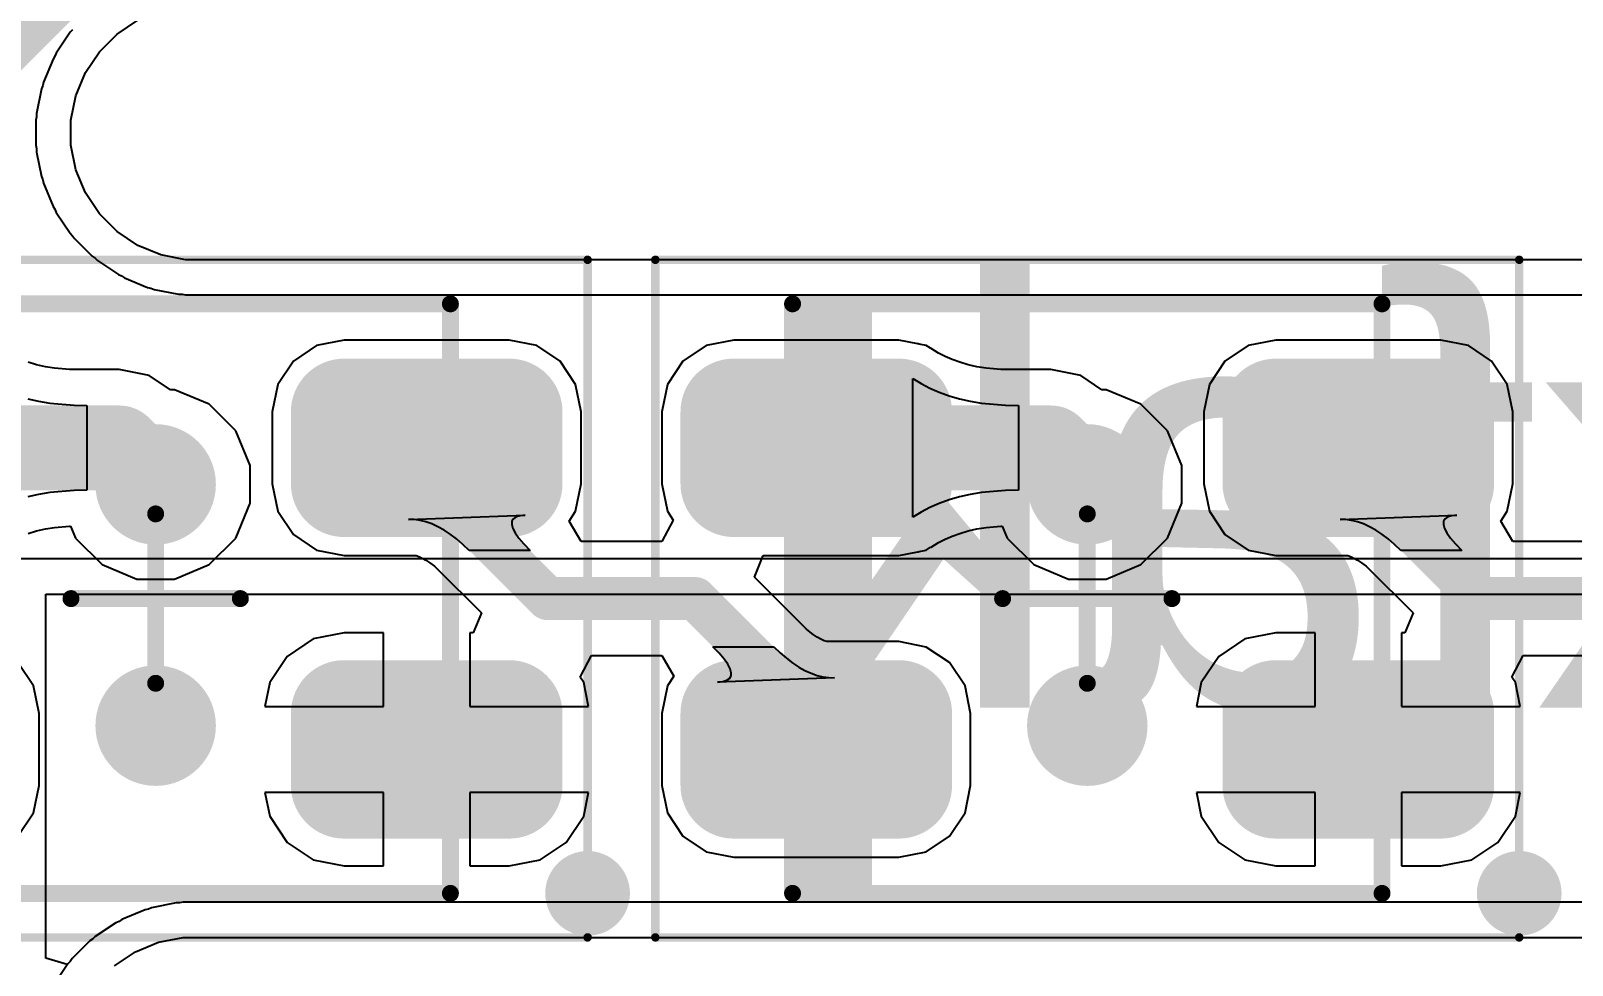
# Model space of a CAD drawing. Header units: millimetres. Extents: x 0 to 168, y 0 to 109.
# Drawn here: x 113.91 to 123.01, y 55.01 to 60.52 of the extents above; entities that cross this region are included whole.
import ezdxf

# ---------------------------------------------------------------- set-up
doc = ezdxf.new("R2010")
doc.units = ezdxf.units.MM
for name, color, linetype in [('BottomLayer', 5, 'Continuous'), ('BottomOverlay', 54, 'Continuous'), ('Mechanical13', 56, 'Continuous'), ('Mechanical15', 56, 'Continuous'), ('MultiLayer', 9, 'Continuous'), ('TopLayer', 1, 'Continuous'), ('TopOverlay', 2, 'Continuous'), ('TopPaste', 8, 'Continuous'), ('TopSolder', 216, 'Continuous'), ('ViaHoleLayer', 16, 'Continuous')]:
    doc.layers.add(name, color=color, linetype=linetype)
doc.styles.add('Comic Sans MS', font='comic.ttf', dxfattribs={"height": 0.2})

# ---------------------------------------------------------------- blocks, each defined once
blk = doc.blocks.new('WS2812B_M____137')
at = {"layer": 'Mechanical13'}
blk.add_hatch(color=56, dxfattribs=at).paths.add_polyline_path([(-1.74, -1.74), (-1.2719, -1.74), (-1.2719, 1.74), (-1.74, 1.74)])
at = {"layer": 'TopLayer'}
h = blk.add_hatch(color=1, dxfattribs=at)
edge = h.paths.add_edge_path()
edge.add_arc((-2.0875, 0.6776), 0.2125, 180, 270)
edge.add_line((-2.0875, 0.4651), (-1.1125, 0.4651))
edge.add_arc((-1.1125, 0.6776), 0.2125, 270, 360)
edge.add_line((-0.9, 0.6776), (-0.9, 1.1026))
edge.add_arc((-1.1125, 1.1026), 0.2125, 0, 90)
edge.add_line((-1.1125, 1.3151), (-2.0875, 1.3151))
edge.add_arc((-2.0875, 1.1026), 0.2125, 90, 180)
edge.add_line((-2.3, 1.1026), (-2.3, 0.6776))
h = blk.add_hatch(color=1, dxfattribs=at)
edge = h.paths.add_edge_path()
edge.add_arc((1.1125, 0.6775), 0.2125, 180, 270)
edge.add_line((1.1125, 0.465), (2.0875, 0.465))
edge.add_arc((2.0875, 0.6775), 0.2125, 270, 360)
edge.add_line((2.3, 0.6775), (2.3, 1.1025))
edge.add_arc((2.0875, 1.1025), 0.2125, 0, 90)
edge.add_line((2.0875, 1.315), (1.1125, 1.315))
edge.add_arc((1.1125, 1.1025), 0.2125, 90, 180)
edge.add_line((0.9, 1.1025), (0.9, 0.6775))
h = blk.add_hatch(color=1, dxfattribs=at)
edge = h.paths.add_edge_path()
edge.add_arc((-2.0875, -1.1025), 0.2125, 180, 270)
edge.add_line((-2.0875, -1.315), (-1.1125, -1.315))
edge.add_arc((-1.1125, -1.1025), 0.2125, 270, 360)
edge.add_line((-0.9, -1.1025), (-0.9, -0.6775))
edge.add_arc((-1.1125, -0.6775), 0.2125, 0, 90)
edge.add_line((-1.1125, -0.465), (-2.0875, -0.465))
edge.add_arc((-2.0875, -0.6775), 0.2125, 90, 180)
edge.add_line((-2.3, -0.6775), (-2.3, -1.1025))
h = blk.add_hatch(color=1, dxfattribs=at)
edge = h.paths.add_edge_path()
edge.add_arc((1.1125, -1.1025), 0.2125, 180, 270)
edge.add_line((1.1125, -1.315), (2.0875, -1.315))
edge.add_arc((2.0875, -1.1025), 0.2125, 270, 360)
edge.add_line((2.3, -1.1025), (2.3, -0.6775))
edge.add_arc((2.0875, -0.6775), 0.2125, 0, 90)
edge.add_line((2.0875, -0.465), (1.1125, -0.465))
edge.add_arc((1.1125, -0.6775), 0.2125, 90, 180)
edge.add_line((0.9, -0.6775), (0.9, -1.1025))
at = {"layer": 'TopPaste'}
h = blk.add_hatch(color=8, dxfattribs=at)
edge = h.paths.add_edge_path()
edge.add_arc((-2.0875, 0.6776), 0.2125, 180, 270)
edge.add_line((-2.0875, 0.4651), (-1.1125, 0.4651))
edge.add_arc((-1.1125, 0.6776), 0.2125, 270, 360)
edge.add_line((-0.9, 0.6776), (-0.9, 1.1026))
edge.add_arc((-1.1125, 1.1026), 0.2125, 0, 90)
edge.add_line((-1.1125, 1.3151), (-2.0875, 1.3151))
edge.add_arc((-2.0875, 1.1026), 0.2125, 90, 180)
edge.add_line((-2.3, 1.1026), (-2.3, 0.6776))
h = blk.add_hatch(color=8, dxfattribs=at)
edge = h.paths.add_edge_path()
edge.add_arc((1.1125, 0.6775), 0.2125, 180, 270)
edge.add_line((1.1125, 0.465), (2.0875, 0.465))
edge.add_arc((2.0875, 0.6775), 0.2125, 270, 360)
edge.add_line((2.3, 0.6775), (2.3, 1.1025))
edge.add_arc((2.0875, 1.1025), 0.2125, 0, 90)
edge.add_line((2.0875, 1.315), (1.1125, 1.315))
edge.add_arc((1.1125, 1.1025), 0.2125, 90, 180)
edge.add_line((0.9, 1.1025), (0.9, 0.6775))
h = blk.add_hatch(color=8, dxfattribs=at)
edge = h.paths.add_edge_path()
edge.add_arc((-2.0875, -1.1025), 0.2125, 180, 270)
edge.add_line((-2.0875, -1.315), (-1.1125, -1.315))
edge.add_arc((-1.1125, -1.1025), 0.2125, 270, 360)
edge.add_line((-0.9, -1.1025), (-0.9, -0.6775))
edge.add_arc((-1.1125, -0.6775), 0.2125, 0, 90)
edge.add_line((-1.1125, -0.465), (-2.0875, -0.465))
edge.add_arc((-2.0875, -0.6775), 0.2125, 90, 180)
edge.add_line((-2.3, -0.6775), (-2.3, -1.1025))
h = blk.add_hatch(color=8, dxfattribs=at)
edge = h.paths.add_edge_path()
edge.add_arc((1.1125, -1.1025), 0.2125, 180, 270)
edge.add_line((1.1125, -1.315), (2.0875, -1.315))
edge.add_arc((2.0875, -1.1025), 0.2125, 270, 360)
edge.add_line((2.3, -1.1025), (2.3, -0.6775))
edge.add_arc((2.0875, -0.6775), 0.2125, 0, 90)
edge.add_line((2.0875, -0.465), (1.1125, -0.465))
edge.add_arc((1.1125, -0.6775), 0.2125, 90, 180)
edge.add_line((0.9, -0.6775), (0.9, -1.1025))
at = {"layer": 'TopSolder'}
h = blk.add_hatch(color=216, dxfattribs=at)
edge = h.paths.add_edge_path()
edge.add_arc((-2.0875, 0.6776), 0.3141, 180, 270)
edge.add_line((-2.0875, 0.3635), (-1.1125, 0.3635))
edge.add_arc((-1.1125, 0.6776), 0.3141, 270, 360)
edge.add_line((-0.7984, 0.6776), (-0.7984, 1.1026))
edge.add_arc((-1.1125, 1.1026), 0.3141, 0, 90)
edge.add_line((-1.1125, 1.4167), (-2.0875, 1.4167))
edge.add_arc((-2.0875, 1.1026), 0.3141, 90, 180)
edge.add_line((-2.4016, 1.1026), (-2.4016, 0.6776))
h = blk.add_hatch(color=216, dxfattribs=at)
edge = h.paths.add_edge_path()
edge.add_arc((1.1125, 0.6775), 0.3141, 180, 270)
edge.add_line((1.1125, 0.3634), (2.0875, 0.3634))
edge.add_arc((2.0875, 0.6775), 0.3141, 270, 360)
edge.add_line((2.4016, 0.6775), (2.4016, 1.1025))
edge.add_arc((2.0875, 1.1025), 0.3141, 0, 90)
edge.add_line((2.0875, 1.4166), (1.1125, 1.4166))
edge.add_arc((1.1125, 1.1025), 0.3141, 90, 180)
edge.add_line((0.7984, 1.1025), (0.7984, 0.6775))
h = blk.add_hatch(color=216, dxfattribs=at)
edge = h.paths.add_edge_path()
edge.add_arc((-2.0875, -1.1025), 0.3141, 180, 270)
edge.add_line((-2.0875, -1.4166), (-1.1125, -1.4166))
edge.add_arc((-1.1125, -1.1025), 0.3141, 270, 360)
edge.add_line((-0.7984, -1.1025), (-0.7984, -0.6775))
edge.add_arc((-1.1125, -0.6775), 0.3141, 0, 90)
edge.add_line((-1.1125, -0.3634), (-2.0875, -0.3634))
edge.add_arc((-2.0875, -0.6775), 0.3141, 90, 180)
edge.add_line((-2.4016, -0.6775), (-2.4016, -1.1025))
h = blk.add_hatch(color=216, dxfattribs=at)
edge = h.paths.add_edge_path()
edge.add_arc((1.1125, -1.1025), 0.3141, 180, 270)
edge.add_line((1.1125, -1.4166), (2.0875, -1.4166))
edge.add_arc((2.0875, -1.1025), 0.3141, 270, 360)
edge.add_line((2.4016, -1.1025), (2.4016, -0.6775))
edge.add_arc((2.0875, -0.6775), 0.3141, 0, 90)
edge.add_line((2.0875, -0.3634), (1.1125, -0.3634))
edge.add_arc((1.1125, -0.6775), 0.3141, 90, 180)
edge.add_line((0.7984, -0.6775), (0.7984, -1.1025))
at = {"layer": 'Mechanical13', "const_width": 0.1}
for points in [[(-1.74, -1.74), (-1.74, 1.74)], [(-1.74, 1.74), (1.74, 1.74)], [(1.74, -1.74), (1.74, 1.74)], [(-1.74, -1.74), (1.74, -1.74)]]:
    blk.add_lwpolyline(points, dxfattribs=at)
at = {"layer": 'Mechanical13', "const_width": 0.05}
for points in [[(-1.765, 1.74, 1), (-1.715, 1.74, 1)], [(-1.765, 1.74, 1), (-1.715, 1.74, 1)], [(1.715, 1.74, 1), (1.765, 1.74, 1)], [(1.715, 1.74, 1), (1.765, 1.74, 1)], [(-1.765, -1.74, 1), (-1.715, -1.74, 1)], [(-1.765, -1.74, 1), (-1.715, -1.74, 1)], [(1.715, -1.74, 1), (1.765, -1.74, 1)], [(1.715, -1.74, 1), (1.765, -1.74, 1)]]:
    blk.add_lwpolyline(points, format="xyb", close=True, dxfattribs=at)
at = {"layer": 'Mechanical15'}
for points, const_width in [([(-2.55, -2), (-2.55, 2)], 0.05), ([(-2.55, 2), (2.55, 2)], 0.05), ([(2.55, -2), (2.55, 2)], 0.05), ([(0, -0.5), (0, 0.5)], 0.1), ([(-0.5, 0), (0.5, 0)], 0.1), ([(-2.55, -2), (2.55, -2)], 0.05)]:
    blk.add_lwpolyline(points, dxfattribs=dict(at, const_width=const_width))
for points, const_width in [([(-2.5625, 2, 1), (-2.5375, 2, 1)], 0.025), ([(-2.5625, 2, 1), (-2.5375, 2, 1)], 0.025), ([(2.5375, 2, 1), (2.5625, 2, 1)], 0.025), ([(2.5375, 2, 1), (2.5625, 2, 1)], 0.025), ([(-0.025, 0.5, 1), (0.025, 0.5, 1)], 0.05), ([(-0.525, 0, 1), (-0.475, 0, 1)], 0.05), ([(0.475, 0, 1), (0.525, 0, 1)], 0.05), ([(-0.025, -0.5, 1), (0.025, -0.5, 1)], 0.05), ([(-2.5625, -2, 1), (-2.5375, -2, 1)], 0.025), ([(-2.5625, -2, 1), (-2.5375, -2, 1)], 0.025), ([(2.5375, -2, 1), (2.5625, -2, 1)], 0.025), ([(2.5375, -2, 1), (2.5625, -2, 1)], 0.025)]:
    blk.add_lwpolyline(points, format="xyb", close=True, dxfattribs=dict(at, const_width=const_width))
at = {"layer": 'TopOverlay'}
for points, const_width in [([(2.675, -1.74, 1), (2.425, -1.74, 1)], 0.25), ([(2.3625, -1.74, 1), (2.4875, -1.74, 1)], 0.125), ([(2.6125, -1.74, 1), (2.7375, -1.74, 1)], 0.125)]:
    blk.add_lwpolyline(points, format="xyb", close=True, dxfattribs=dict(at, const_width=const_width))
blk = doc.blocks.new('WS2812B_M____138')
at = {"layer": 'Mechanical13'}
blk.add_hatch(color=56, dxfattribs=at).paths.add_polyline_path([(-1.74, -1.74), (-1.2719, -1.74), (-1.2719, 1.74), (-1.74, 1.74)])
at = {"layer": 'TopLayer'}
h = blk.add_hatch(color=1, dxfattribs=at)
edge = h.paths.add_edge_path()
edge.add_arc((-2.0875, 0.6776), 0.2125, 180, 270)
edge.add_line((-2.0875, 0.4651), (-1.1125, 0.4651))
edge.add_arc((-1.1125, 0.6776), 0.2125, 270, 360)
edge.add_line((-0.9, 0.6776), (-0.9, 1.1026))
edge.add_arc((-1.1125, 1.1026), 0.2125, 0, 90)
edge.add_line((-1.1125, 1.3151), (-2.0875, 1.3151))
edge.add_arc((-2.0875, 1.1026), 0.2125, 90, 180)
edge.add_line((-2.3, 1.1026), (-2.3, 0.6776))
h = blk.add_hatch(color=1, dxfattribs=at)
edge = h.paths.add_edge_path()
edge.add_arc((1.1125, 0.6775), 0.2125, 180, 270)
edge.add_line((1.1125, 0.465), (2.0875, 0.465))
edge.add_arc((2.0875, 0.6775), 0.2125, 270, 360)
edge.add_line((2.3, 0.6775), (2.3, 1.1025))
edge.add_arc((2.0875, 1.1025), 0.2125, 0, 90)
edge.add_line((2.0875, 1.315), (1.1125, 1.315))
edge.add_arc((1.1125, 1.1025), 0.2125, 90, 180)
edge.add_line((0.9, 1.1025), (0.9, 0.6775))
h = blk.add_hatch(color=1, dxfattribs=at)
edge = h.paths.add_edge_path()
edge.add_arc((-2.0875, -1.1025), 0.2125, 180, 270)
edge.add_line((-2.0875, -1.315), (-1.1125, -1.315))
edge.add_arc((-1.1125, -1.1025), 0.2125, 270, 360)
edge.add_line((-0.9, -1.1025), (-0.9, -0.6775))
edge.add_arc((-1.1125, -0.6775), 0.2125, 0, 90)
edge.add_line((-1.1125, -0.465), (-2.0875, -0.465))
edge.add_arc((-2.0875, -0.6775), 0.2125, 90, 180)
edge.add_line((-2.3, -0.6775), (-2.3, -1.1025))
h = blk.add_hatch(color=1, dxfattribs=at)
edge = h.paths.add_edge_path()
edge.add_arc((1.1125, -1.1025), 0.2125, 180, 270)
edge.add_line((1.1125, -1.315), (2.0875, -1.315))
edge.add_arc((2.0875, -1.1025), 0.2125, 270, 360)
edge.add_line((2.3, -1.1025), (2.3, -0.6775))
edge.add_arc((2.0875, -0.6775), 0.2125, 0, 90)
edge.add_line((2.0875, -0.465), (1.1125, -0.465))
edge.add_arc((1.1125, -0.6775), 0.2125, 90, 180)
edge.add_line((0.9, -0.6775), (0.9, -1.1025))
at = {"layer": 'TopPaste'}
h = blk.add_hatch(color=8, dxfattribs=at)
edge = h.paths.add_edge_path()
edge.add_arc((-2.0875, 0.6776), 0.2125, 180, 270)
edge.add_line((-2.0875, 0.4651), (-1.1125, 0.4651))
edge.add_arc((-1.1125, 0.6776), 0.2125, 270, 360)
edge.add_line((-0.9, 0.6776), (-0.9, 1.1026))
edge.add_arc((-1.1125, 1.1026), 0.2125, 0, 90)
edge.add_line((-1.1125, 1.3151), (-2.0875, 1.3151))
edge.add_arc((-2.0875, 1.1026), 0.2125, 90, 180)
edge.add_line((-2.3, 1.1026), (-2.3, 0.6776))
h = blk.add_hatch(color=8, dxfattribs=at)
edge = h.paths.add_edge_path()
edge.add_arc((1.1125, 0.6775), 0.2125, 180, 270)
edge.add_line((1.1125, 0.465), (2.0875, 0.465))
edge.add_arc((2.0875, 0.6775), 0.2125, 270, 360)
edge.add_line((2.3, 0.6775), (2.3, 1.1025))
edge.add_arc((2.0875, 1.1025), 0.2125, 0, 90)
edge.add_line((2.0875, 1.315), (1.1125, 1.315))
edge.add_arc((1.1125, 1.1025), 0.2125, 90, 180)
edge.add_line((0.9, 1.1025), (0.9, 0.6775))
h = blk.add_hatch(color=8, dxfattribs=at)
edge = h.paths.add_edge_path()
edge.add_arc((-2.0875, -1.1025), 0.2125, 180, 270)
edge.add_line((-2.0875, -1.315), (-1.1125, -1.315))
edge.add_arc((-1.1125, -1.1025), 0.2125, 270, 360)
edge.add_line((-0.9, -1.1025), (-0.9, -0.6775))
edge.add_arc((-1.1125, -0.6775), 0.2125, 0, 90)
edge.add_line((-1.1125, -0.465), (-2.0875, -0.465))
edge.add_arc((-2.0875, -0.6775), 0.2125, 90, 180)
edge.add_line((-2.3, -0.6775), (-2.3, -1.1025))
h = blk.add_hatch(color=8, dxfattribs=at)
edge = h.paths.add_edge_path()
edge.add_arc((1.1125, -1.1025), 0.2125, 180, 270)
edge.add_line((1.1125, -1.315), (2.0875, -1.315))
edge.add_arc((2.0875, -1.1025), 0.2125, 270, 360)
edge.add_line((2.3, -1.1025), (2.3, -0.6775))
edge.add_arc((2.0875, -0.6775), 0.2125, 0, 90)
edge.add_line((2.0875, -0.465), (1.1125, -0.465))
edge.add_arc((1.1125, -0.6775), 0.2125, 90, 180)
edge.add_line((0.9, -0.6775), (0.9, -1.1025))
at = {"layer": 'TopSolder'}
h = blk.add_hatch(color=216, dxfattribs=at)
edge = h.paths.add_edge_path()
edge.add_arc((-2.0875, 0.6776), 0.3141, 180, 270)
edge.add_line((-2.0875, 0.3635), (-1.1125, 0.3635))
edge.add_arc((-1.1125, 0.6776), 0.3141, 270, 360)
edge.add_line((-0.7984, 0.6776), (-0.7984, 1.1026))
edge.add_arc((-1.1125, 1.1026), 0.3141, 0, 90)
edge.add_line((-1.1125, 1.4167), (-2.0875, 1.4167))
edge.add_arc((-2.0875, 1.1026), 0.3141, 90, 180)
edge.add_line((-2.4016, 1.1026), (-2.4016, 0.6776))
h = blk.add_hatch(color=216, dxfattribs=at)
edge = h.paths.add_edge_path()
edge.add_arc((1.1125, 0.6775), 0.3141, 180, 270)
edge.add_line((1.1125, 0.3634), (2.0875, 0.3634))
edge.add_arc((2.0875, 0.6775), 0.3141, 270, 360)
edge.add_line((2.4016, 0.6775), (2.4016, 1.1025))
edge.add_arc((2.0875, 1.1025), 0.3141, 0, 90)
edge.add_line((2.0875, 1.4166), (1.1125, 1.4166))
edge.add_arc((1.1125, 1.1025), 0.3141, 90, 180)
edge.add_line((0.7984, 1.1025), (0.7984, 0.6775))
h = blk.add_hatch(color=216, dxfattribs=at)
edge = h.paths.add_edge_path()
edge.add_arc((-2.0875, -1.1025), 0.3141, 180, 270)
edge.add_line((-2.0875, -1.4166), (-1.1125, -1.4166))
edge.add_arc((-1.1125, -1.1025), 0.3141, 270, 360)
edge.add_line((-0.7984, -1.1025), (-0.7984, -0.6775))
edge.add_arc((-1.1125, -0.6775), 0.3141, 0, 90)
edge.add_line((-1.1125, -0.3634), (-2.0875, -0.3634))
edge.add_arc((-2.0875, -0.6775), 0.3141, 90, 180)
edge.add_line((-2.4016, -0.6775), (-2.4016, -1.1025))
h = blk.add_hatch(color=216, dxfattribs=at)
edge = h.paths.add_edge_path()
edge.add_arc((1.1125, -1.1025), 0.3141, 180, 270)
edge.add_line((1.1125, -1.4166), (2.0875, -1.4166))
edge.add_arc((2.0875, -1.1025), 0.3141, 270, 360)
edge.add_line((2.4016, -1.1025), (2.4016, -0.6775))
edge.add_arc((2.0875, -0.6775), 0.3141, 0, 90)
edge.add_line((2.0875, -0.3634), (1.1125, -0.3634))
edge.add_arc((1.1125, -0.6775), 0.3141, 90, 180)
edge.add_line((0.7984, -0.6775), (0.7984, -1.1025))
at = {"layer": 'Mechanical13', "const_width": 0.1}
for points in [[(-1.74, -1.74), (-1.74, 1.74)], [(-1.74, 1.74), (1.74, 1.74)], [(1.74, -1.74), (1.74, 1.74)], [(-1.74, -1.74), (1.74, -1.74)]]:
    blk.add_lwpolyline(points, dxfattribs=at)
at = {"layer": 'Mechanical13', "const_width": 0.05}
for points in [[(-1.765, 1.74, 1), (-1.715, 1.74, 1)], [(-1.765, 1.74, 1), (-1.715, 1.74, 1)], [(1.715, 1.74, 1), (1.765, 1.74, 1)], [(1.715, 1.74, 1), (1.765, 1.74, 1)], [(-1.765, -1.74, 1), (-1.715, -1.74, 1)], [(-1.765, -1.74, 1), (-1.715, -1.74, 1)], [(1.715, -1.74, 1), (1.765, -1.74, 1)], [(1.715, -1.74, 1), (1.765, -1.74, 1)]]:
    blk.add_lwpolyline(points, format="xyb", close=True, dxfattribs=at)
at = {"layer": 'Mechanical15'}
for points, const_width in [([(-2.55, -2), (-2.55, 2)], 0.05), ([(-2.55, 2), (2.55, 2)], 0.05), ([(2.55, -2), (2.55, 2)], 0.05), ([(0, -0.5), (0, 0.5)], 0.1), ([(-0.5, 0), (0.5, 0)], 0.1), ([(-2.55, -2), (2.55, -2)], 0.05)]:
    blk.add_lwpolyline(points, dxfattribs=dict(at, const_width=const_width))
for points, const_width in [([(-2.5625, 2, 1), (-2.5375, 2, 1)], 0.025), ([(-2.5625, 2, 1), (-2.5375, 2, 1)], 0.025), ([(2.5375, 2, 1), (2.5625, 2, 1)], 0.025), ([(2.5375, 2, 1), (2.5625, 2, 1)], 0.025), ([(-0.025, 0.5, 1), (0.025, 0.5, 1)], 0.05), ([(-0.525, 0, 1), (-0.475, 0, 1)], 0.05), ([(0.475, 0, 1), (0.525, 0, 1)], 0.05), ([(-0.025, -0.5, 1), (0.025, -0.5, 1)], 0.05), ([(-2.5625, -2, 1), (-2.5375, -2, 1)], 0.025), ([(-2.5625, -2, 1), (-2.5375, -2, 1)], 0.025), ([(2.5375, -2, 1), (2.5625, -2, 1)], 0.025), ([(2.5375, -2, 1), (2.5625, -2, 1)], 0.025)]:
    blk.add_lwpolyline(points, format="xyb", close=True, dxfattribs=dict(at, const_width=const_width))
at = {"layer": 'TopOverlay'}
for points, const_width in [([(2.675, -1.74, 1), (2.425, -1.74, 1)], 0.25), ([(2.3625, -1.74, 1), (2.4875, -1.74, 1)], 0.125), ([(2.6125, -1.74, 1), (2.7375, -1.74, 1)], 0.125)]:
    blk.add_lwpolyline(points, format="xyb", close=True, dxfattribs=dict(at, const_width=const_width))

msp = doc.modelspace()

# ---------------------------------------------------------------- hatches: boundary and pattern name
at = {"layer": 'BottomLayer'}
h = msp.add_hatch(color=5, dxfattribs=at)
edge = h.paths.add_edge_path()
edge.add_arc((114.649, 57.8442), 0.3556, 0, 360)
h = msp.add_hatch(color=5, dxfattribs=at)
edge = h.paths.add_edge_path()
edge.add_arc((120.149, 57.8442), 0.3556, 0, 360)
h = msp.add_hatch(color=5, dxfattribs=at)
edge = h.paths.add_edge_path()
edge.add_arc((114.649, 56.42), 0.3556, 0, 360)
h = msp.add_hatch(color=5, dxfattribs=at)
edge = h.paths.add_edge_path()
edge.add_arc((120.149, 56.42), 0.3556, 0, 360)
at = {"layer": 'TopLayer'}
h = msp.add_hatch(color=1, dxfattribs=at)
edge = h.paths.add_edge_path()
edge.add_arc((114.649, 57.8442), 0.3556, 0, 360)
h = msp.add_hatch(color=1, dxfattribs=at)
edge = h.paths.add_edge_path()
edge.add_arc((120.149, 57.8442), 0.3556, 0, 360)
h = msp.add_hatch(color=1, dxfattribs=at)
edge = h.paths.add_edge_path()
edge.add_arc((114.649, 56.42), 0.3556, 0, 360)
h = msp.add_hatch(color=1, dxfattribs=at)
edge = h.paths.add_edge_path()
edge.add_arc((120.149, 56.42), 0.3556, 0, 360)
at = {"layer": 'ViaHoleLayer'}
h = msp.add_hatch(color=16, dxfattribs=at)
edge = h.paths.add_edge_path()
edge.add_arc((114.649, 57.8442), 0.2, 0, 360)
h = msp.add_hatch(color=16, dxfattribs=at)
edge = h.paths.add_edge_path()
edge.add_arc((120.149, 57.8442), 0.2, 0, 360)
h = msp.add_hatch(color=16, dxfattribs=at)
edge = h.paths.add_edge_path()
edge.add_arc((114.649, 56.42), 0.2, 0, 360)
h = msp.add_hatch(color=16, dxfattribs=at)
edge = h.paths.add_edge_path()
edge.add_arc((120.149, 56.42), 0.2, 0, 360)

# ---------------------------------------------------------------- linework, layer by layer
at = {"layer": 'BottomLayer'}
for p, q in [((114.1442, 60.5132), (114.0621, 60.3903)), ((114.1586, 60.5276), (114.1442, 60.5132)), ((114.043, 60.3545), (113.9865, 60.218)), ((114.0543, 60.3715), (114.043, 60.3545)), ((114.0621, 60.3903), (114.0543, 60.3715)), ((113.9747, 60.1792), (113.9458, 60.0343)), ((113.9825, 60.198), (113.9747, 60.1792)), ((113.9865, 60.218), (113.9825, 60.198)), ((113.9458, 60.0139), (113.9419, 59.9939)), ((113.9419, 59.9939), (113.9419, 59.92)), ((113.9458, 60.0343), (113.9458, 60.0139)), ((113.9419, 59.92), (113.9419, 59.8461)), ((113.9419, 59.8461), (113.9458, 59.8261)), ((113.9458, 59.8261), (113.9458, 59.8057)), ((113.9458, 59.8057), (113.9747, 59.6608)), ((113.9747, 59.6608), (113.9825, 59.6419)), ((113.9825, 59.6419), (113.9865, 59.6219)), ((113.9865, 59.6219), (114.043, 59.4854)), ((114.043, 59.4854), (114.0543, 59.4685)), ((114.0543, 59.4685), (114.0621, 59.4496)), ((114.0621, 59.4496), (114.1442, 59.3268)), ((114.1442, 59.3268), (114.1586, 59.3124)), ((114.1586, 59.3124), (114.17, 59.2954)), ((114.17, 59.2954), (114.2744, 59.1909)), ((114.2744, 59.1909), (114.2914, 59.1796)), ((114.2914, 59.1796), (114.3058, 59.1652)), ((114.3058, 59.1652), (114.4287, 59.0831)), ((114.4287, 59.0831), (114.4475, 59.0753)), ((114.4475, 59.0753), (114.4645, 59.0639)), ((114.4645, 59.0639), (114.601, 59.0074)), ((114.601, 59.0074), (114.621, 59.0034)), ((114.621, 59.0034), (114.6399, 58.9956)), ((114.6399, 58.9956), (114.7847, 58.9668)), ((114.7847, 58.9668), (114.8052, 58.9668)), ((114.8052, 58.9668), (114.8252, 58.9628)), ((114.8252, 58.9628), (146.4729, 58.9628)), ((148.971, 57.404), (112.268, 57.404)), ((114.0005, 55.0483), (114.0005, 57.1968)), ((114.0005, 57.1968), (148.2549, 57.1968)), ((114.5866, 55.3326), (114.4501, 55.276)), ((114.6066, 55.3365), (114.5866, 55.3326)), ((114.6254, 55.3444), (114.6066, 55.3365)), ((114.7703, 55.3732), (114.6254, 55.3444)), ((114.7907, 55.3732), (114.7703, 55.3732)), ((114.8108, 55.3772), (114.7907, 55.3732)), ((146.4585, 55.3772), (114.8108, 55.3772)), ((114.4143, 55.2569), (114.2914, 55.1748)), ((114.4331, 55.2647), (114.4143, 55.2569)), ((114.4501, 55.276), (114.4331, 55.2647)), ((114.26, 55.149), (114.1556, 55.0446)), ((114.277, 55.1604), (114.26, 55.149)), ((114.2914, 55.1748), (114.277, 55.1604)), ((114.1275, 55.0098), (114.0005, 55.0483)), ((114.1298, 55.0132), (114.1275, 55.0098)), ((114.1442, 55.0276), (114.1298, 55.0132)), ((114.1556, 55.0446), (114.1442, 55.0276))]:
    msp.add_line(p, q, dxfattribs=at)
at = {"layer": 'BottomLayer', "const_width": 0.5}
msp.add_lwpolyline([(113.1699, 59.9569), (114.3, 61.087)], dxfattribs=at)
at = {"layer": 'MultiLayer'}
for p, q in [((114.4209, 60.5025), (114.5438, 60.5846)), ((114.3165, 60.3981), (114.4209, 60.5025)), ((114.2344, 60.2752), (114.3165, 60.3981)), ((114.1779, 60.1387), (114.2344, 60.2752)), ((114.149, 59.9939), (114.1779, 60.1387)), ((114.149, 59.92), (114.149, 59.9939)), ((114.149, 59.92), (114.149, 59.92)), ((114.149, 59.8461), (114.149, 59.92)), ((114.1779, 59.7012), (114.149, 59.8461)), ((114.2344, 59.5647), (114.1779, 59.7012)), ((114.3165, 59.4419), (114.2344, 59.5647)), ((114.4209, 59.3374), (114.3165, 59.4419)), ((114.5438, 59.2553), (114.4209, 59.3374)), ((114.6803, 59.1988), (114.5438, 59.2553)), ((114.8252, 59.17), (114.6803, 59.1988)), ((114.899, 59.17), (114.8252, 59.17)), ((146.399, 59.17), (114.899, 59.17)), ((114.6659, 55.1412), (114.8108, 55.17)), ((114.8108, 55.17), (114.8846, 55.17)), ((114.8846, 55.17), (114.8846, 55.17)), ((114.8846, 55.17), (146.3846, 55.17)), ((114.4065, 55.0025), (114.5294, 55.0846)), ((114.5294, 55.0846), (114.6659, 55.1412))]:
    msp.add_line(p, q, dxfattribs=at)
at = {"layer": 'TopLayer'}
for p, q in [((114.1442, 60.5132), (114.0621, 60.3903)), ((114.1586, 60.5276), (114.1442, 60.5132)), ((114.043, 60.3545), (113.9865, 60.218)), ((114.0543, 60.3715), (114.043, 60.3545)), ((114.0621, 60.3903), (114.0543, 60.3715)), ((113.9747, 60.1792), (113.9458, 60.0343)), ((113.9825, 60.198), (113.9747, 60.1792)), ((113.9865, 60.218), (113.9825, 60.198)), ((113.9458, 60.0139), (113.9419, 59.9939)), ((113.9419, 59.9939), (113.9419, 59.8461)), ((113.9458, 60.0343), (113.9458, 60.0139)), ((113.9419, 59.8461), (113.9458, 59.8261)), ((113.9458, 59.8261), (113.9458, 59.8057)), ((113.9458, 59.8057), (113.9747, 59.6608)), ((113.9747, 59.6608), (113.9825, 59.6419)), ((113.9825, 59.6419), (113.9865, 59.6219)), ((113.9865, 59.6219), (114.043, 59.4854)), ((114.043, 59.4854), (114.0543, 59.4685)), ((114.0543, 59.4685), (114.0621, 59.4496)), ((114.0621, 59.4496), (114.1442, 59.3268)), ((114.1442, 59.3268), (114.1586, 59.3124)), ((114.1586, 59.3124), (114.17, 59.2954)), ((114.17, 59.2954), (114.2744, 59.1909)), ((114.2744, 59.1909), (114.2914, 59.1796)), ((114.2914, 59.1796), (114.3058, 59.1652)), ((114.3058, 59.1652), (114.4287, 59.0831)), ((114.4287, 59.0831), (114.4475, 59.0753)), ((114.4475, 59.0753), (114.4645, 59.0639)), ((114.4645, 59.0639), (114.601, 59.0074)), ((114.601, 59.0074), (114.621, 59.0034)), ((114.621, 59.0034), (114.6399, 58.9956)), ((114.6399, 58.9956), (114.7847, 58.9668)), ((114.7847, 58.9668), (114.8052, 58.9668)), ((114.8052, 58.9668), (114.8252, 58.9628)), ((114.8252, 58.9628), (146.4729, 58.9628)), ((115.7615, 58.6963), (115.5993, 58.6641)), ((116.7365, 58.6963), (115.7615, 58.6963)), ((116.8987, 58.6641), (116.7365, 58.6963)), ((118.0615, 58.6964), (117.8993, 58.6641)), ((119.0365, 58.6964), (118.0615, 58.6964)), ((119.1477, 58.6743), (119.0365, 58.6964)), ((121.2615, 58.6963), (121.0993, 58.6641)), ((122.2365, 58.6963), (121.2615, 58.6963)), ((122.3987, 58.6641), (122.2365, 58.6963)), ((115.5993, 58.6641), (115.4618, 58.5722)), ((117.0362, 58.5722), (116.8987, 58.6641)), ((117.8993, 58.6641), (117.7618, 58.5723)), ((119.1511, 58.6744), (119.1477, 58.6743)), ((119.1558, 58.6727), (119.1511, 58.6744)), ((119.1987, 58.6641), (119.1558, 58.6727)), ((119.2237, 58.6475), (119.1987, 58.6641)), ((119.2269, 58.6463), (119.2237, 58.6475)), ((119.2698, 58.6198), (119.2269, 58.6463)), ((119.309, 58.5994), (119.2698, 58.6198)), ((121.0993, 58.6641), (120.9618, 58.5722)), ((122.5362, 58.5722), (122.3987, 58.6641)), ((113.9454, 58.5508), (113.8966, 58.5649)), ((113.9977, 58.539), (113.9454, 58.5508)), ((114.0511, 58.5301), (113.9977, 58.539)), ((114.1395, 58.5221), (114.0511, 58.5301)), ((114.4332, 58.5221), (114.1395, 58.5221)), ((114.61, 58.487), (114.4332, 58.5221)), ((114.4332, 58.5221), (114.4332, 58.5221)), ((115.4618, 58.5722), (115.37, 58.4347)), ((117.1281, 58.4347), (117.0362, 58.5722)), ((117.7618, 58.5723), (117.67, 58.4348)), ((119.3512, 58.5811), (119.309, 58.5994)), ((119.3966, 58.5649), (119.3512, 58.5811)), ((119.4454, 58.5508), (119.3966, 58.5649)), ((119.4977, 58.539), (119.4454, 58.5508)), ((119.5511, 58.5301), (119.4977, 58.539)), ((119.6395, 58.5221), (119.5511, 58.5301)), ((119.9332, 58.5221), (119.6395, 58.5221)), ((120.11, 58.487), (119.9332, 58.5221)), ((119.9332, 58.5221), (119.9332, 58.5221)), ((120.9618, 58.5722), (120.87, 58.4347)), ((122.6281, 58.4347), (122.5362, 58.5722)), ((114.7357, 58.403), (114.61, 58.487)), ((115.37, 58.4347), (115.3377, 58.2725)), ((117.1604, 58.2725), (117.1281, 58.4347)), ((117.67, 58.4348), (117.6377, 58.2726)), ((119.1183, 57.6503), (119.1183, 58.4699)), ((119.1183, 58.4699), (119.1676, 58.4395)), ((119.1676, 58.4395), (119.2198, 58.4123)), ((120.2357, 58.403), (120.11, 58.487)), ((120.87, 58.4347), (120.8377, 58.2725)), ((122.6604, 58.2725), (122.6281, 58.4347)), ((113.8939, 58.35), (113.9578, 58.3356)), ((113.9578, 58.3356), (114.0246, 58.3244)), ((114.7602, 58.403), (114.7357, 58.403)), ((114.9656, 58.3179), (114.7602, 58.403)), ((119.2198, 58.4123), (119.2749, 58.3884)), ((119.2749, 58.3884), (119.333, 58.3676)), ((119.333, 58.3676), (119.3939, 58.35)), ((119.3939, 58.35), (119.4578, 58.3356)), ((119.4578, 58.3356), (119.5247, 58.3244)), ((120.2602, 58.403), (120.2357, 58.403)), ((120.4656, 58.3179), (120.2602, 58.403)), ((114.0246, 58.3244), (114.167, 58.3117)), ((114.167, 58.3117), (114.2426, 58.3101)), ((114.2426, 58.3101), (114.2426, 57.8101)), ((115.1228, 58.1607), (114.9656, 58.3179)), ((115.3377, 58.2725), (115.3377, 57.8475)), ((117.1604, 57.8475), (117.1604, 58.2725)), ((117.6377, 58.2726), (117.6377, 57.8476)), ((119.5247, 58.3244), (119.6671, 58.3117)), ((119.6671, 58.3117), (119.7426, 58.3101)), ((119.7426, 58.3101), (119.7426, 57.8101)), ((120.6228, 58.1607), (120.4656, 58.3179)), ((120.8377, 58.2725), (120.8377, 57.8475)), ((122.6604, 57.8475), (122.6604, 58.2725)), ((115.2078, 57.9554), (115.1228, 58.1607)), ((120.7078, 57.9554), (120.6228, 58.1607)), ((115.2078, 57.7331), (115.2078, 57.9554)), ((120.7078, 57.7331), (120.7078, 57.9554)), ((113.9578, 57.7845), (113.8939, 57.7701)), ((114.0247, 57.7957), (113.9578, 57.7845)), ((114.1671, 57.8085), (114.0247, 57.7957)), ((114.2426, 57.8101), (114.1671, 57.8085)), ((115.3377, 57.8475), (115.37, 57.6853)), ((117.1281, 57.6853), (117.1604, 57.8475)), ((117.6377, 57.8476), (117.67, 57.6854)), ((119.4578, 57.7845), (119.3939, 57.7701)), ((119.5246, 57.7957), (119.4578, 57.7845)), ((119.667, 57.8085), (119.5246, 57.7957)), ((119.7426, 57.8101), (119.667, 57.8085)), ((120.8377, 57.8475), (120.87, 57.6853)), ((122.6281, 57.6853), (122.6604, 57.8475)), ((115.1228, 57.5277), (115.2078, 57.7331)), ((119.2198, 57.7078), (119.1675, 57.6806)), ((119.2749, 57.7318), (119.2198, 57.7078)), ((119.333, 57.7525), (119.2749, 57.7318)), ((119.3939, 57.7701), (119.333, 57.7525)), ((120.6228, 57.5277), (120.7078, 57.7331)), ((115.37, 57.6853), (115.4618, 57.5478)), ((116.1409, 57.637), (116.8314, 57.6626)), ((116.1751, 57.6363), (116.1409, 57.637)), ((116.2097, 57.6317), (116.1751, 57.6363)), ((116.2447, 57.6232), (116.2097, 57.6317)), ((116.2801, 57.6108), (116.2447, 57.6232)), ((116.3158, 57.5945), (116.2801, 57.6108)), ((116.7524, 57.6262), (116.7514, 57.6073)), ((116.7514, 57.6073), (116.758, 57.5845)), ((116.7609, 57.6412), (116.7524, 57.6262)), ((116.7769, 57.6522), (116.7609, 57.6412)), ((116.8004, 57.6594), (116.7769, 57.6522)), ((116.8314, 57.6626), (116.8004, 57.6594)), ((117.0898, 57.628), (117.1281, 57.6853)), ((117.1615, 57.5067), (117.0898, 57.628)), ((117.7045, 57.6337), (117.6366, 57.5067)), ((117.67, 57.6854), (117.7045, 57.6337)), ((119.1675, 57.6806), (119.1183, 57.6503)), ((120.87, 57.6853), (120.9618, 57.5478)), ((121.6409, 57.637), (122.3314, 57.6626)), ((121.6751, 57.6363), (121.6409, 57.637)), ((121.7097, 57.6317), (121.6751, 57.6363)), ((121.7447, 57.6232), (121.7097, 57.6317)), ((121.7801, 57.6108), (121.7447, 57.6232)), ((121.8158, 57.5945), (121.7801, 57.6108)), ((122.2524, 57.6262), (122.2514, 57.6073)), ((122.2514, 57.6073), (122.258, 57.5845)), ((122.2609, 57.6412), (122.2524, 57.6262)), ((122.2769, 57.6522), (122.2609, 57.6412)), ((122.3004, 57.6594), (122.2769, 57.6522)), ((122.3314, 57.6626), (122.3004, 57.6594)), ((122.5898, 57.628), (122.6281, 57.6853)), ((122.6615, 57.5067), (122.5898, 57.628)), ((113.8966, 57.5553), (113.9454, 57.5693)), ((113.9454, 57.5693), (113.9977, 57.5811)), ((113.9977, 57.5811), (114.0511, 57.59)), ((114.0511, 57.59), (114.1395, 57.598)), ((114.1395, 57.598), (114.1462, 57.598)), ((114.1462, 57.598), (114.1753, 57.5277)), ((114.1753, 57.5277), (114.3325, 57.3705)), ((114.9656, 57.3705), (115.1228, 57.5277)), ((115.4618, 57.5478), (115.5993, 57.4559)), ((116.3519, 57.5743), (116.3158, 57.5945)), ((116.3884, 57.5501), (116.3519, 57.5743)), ((116.4253, 57.5221), (116.3884, 57.5501)), ((116.4625, 57.4902), (116.4253, 57.5221)), ((116.758, 57.5845), (116.772, 57.5579)), ((116.772, 57.5579), (116.7936, 57.5272)), ((116.7936, 57.5272), (116.8227, 57.4927)), ((119.2698, 57.5003), (119.309, 57.5207)), ((119.309, 57.5207), (119.3512, 57.539)), ((119.3512, 57.539), (119.3966, 57.5553)), ((119.3966, 57.5553), (119.4454, 57.5693)), ((119.4454, 57.5693), (119.4977, 57.5811)), ((119.4977, 57.5811), (119.5511, 57.59)), ((119.5511, 57.59), (119.6395, 57.598)), ((119.6395, 57.598), (119.6462, 57.598)), ((119.6462, 57.598), (119.6753, 57.5277)), ((119.6753, 57.5277), (119.8325, 57.3705)), ((120.4656, 57.3705), (120.6228, 57.5277)), ((120.9618, 57.5478), (121.0993, 57.4559)), ((121.8519, 57.5743), (121.8158, 57.5945)), ((121.8884, 57.5501), (121.8519, 57.5743)), ((121.9253, 57.5221), (121.8884, 57.5501)), ((121.9625, 57.4902), (121.9253, 57.5221)), ((122.258, 57.5845), (122.272, 57.5579)), ((122.272, 57.5579), (122.2936, 57.5272)), ((122.2936, 57.5272), (122.3227, 57.4927)), ((115.5993, 57.4559), (115.7615, 57.4236)), ((115.7615, 57.4236), (116.1877, 57.4236)), ((116.1877, 57.4236), (116.2026, 57.4184)), ((116.2026, 57.4184), (116.222, 57.4095)), ((116.5001, 57.4543), (116.4625, 57.4902)), ((116.8593, 57.4543), (116.5001, 57.4543)), ((116.8227, 57.4927), (116.8593, 57.4543)), ((117.6366, 57.5067), (117.1615, 57.5067)), ((118.1834, 57.2967), (118.236, 57.4237)), ((118.236, 57.4237), (119.0365, 57.4237)), ((119.0365, 57.4237), (119.1477, 57.4458)), ((119.1477, 57.4458), (119.1511, 57.4457)), ((119.1511, 57.4457), (119.1558, 57.4474)), ((119.1558, 57.4474), (119.1987, 57.456)), ((119.1987, 57.456), (119.2237, 57.4727)), ((119.2237, 57.4727), (119.2269, 57.4739)), ((119.2269, 57.4739), (119.2698, 57.5003)), ((121.0993, 57.4559), (121.2615, 57.4236)), ((121.2615, 57.4236), (121.6877, 57.4236)), ((121.6877, 57.4236), (121.7026, 57.4184)), ((121.7026, 57.4184), (121.722, 57.4095)), ((122.0001, 57.4543), (121.9625, 57.4902)), ((122.3593, 57.4543), (122.0001, 57.4543)), ((122.3227, 57.4927), (122.3593, 57.4543)), ((123.1366, 57.5067), (122.6615, 57.5067)), ((114.3325, 57.3705), (114.5379, 57.2854)), ((114.7602, 57.2854), (114.9656, 57.3705)), ((116.222, 57.4095), (116.244, 57.3972)), ((116.244, 57.3972), (116.2684, 57.3811)), ((116.2684, 57.3811), (116.295, 57.3609)), ((116.295, 57.3609), (116.3093, 57.3486)), ((116.3093, 57.3486), (116.5724, 57.0855)), ((119.8325, 57.3705), (120.0379, 57.2854)), ((120.2602, 57.2854), (120.4656, 57.3705)), ((121.722, 57.4095), (121.744, 57.3972)), ((121.744, 57.3972), (121.7684, 57.3811)), ((121.7684, 57.3811), (121.795, 57.3609)), ((121.795, 57.3609), (121.8093, 57.3486)), ((121.8093, 57.3486), (122.0724, 57.0855)), ((114.5379, 57.2854), (114.7602, 57.2854)), ((118.4888, 56.9913), (118.1834, 57.2967)), ((120.0379, 57.2854), (120.2602, 57.2854)), ((116.5724, 57.0855), (116.5238, 56.9681)), ((122.0724, 57.0855), (122.0238, 56.9681)), ((115.7615, 56.9681), (115.5795, 56.9319)), ((115.995, 56.9681), (115.7615, 56.9681)), ((115.995, 56.534), (115.995, 56.9681)), ((116.5238, 56.9681), (116.503, 56.9681)), ((116.503, 56.9681), (116.503, 56.534)), ((118.5031, 56.9791), (118.4888, 56.9913)), ((118.5297, 56.9589), (118.5031, 56.9791)), ((121.2615, 56.9681), (121.0795, 56.9319)), ((121.495, 56.9681), (121.2615, 56.9681)), ((121.495, 56.534), (121.495, 56.9681)), ((122.0238, 56.9681), (122.003, 56.9681)), ((122.003, 56.9681), (122.003, 56.534)), ((115.5795, 56.9319), (115.4252, 56.8288)), ((117.9388, 56.8856), (118.298, 56.8856)), ((117.9754, 56.8472), (117.9388, 56.8856)), ((118.298, 56.8856), (118.3356, 56.8498)), ((118.5541, 56.9427), (118.5297, 56.9589)), ((118.5761, 56.9304), (118.5541, 56.9427)), ((118.5955, 56.9216), (118.5761, 56.9304)), ((118.6104, 56.9163), (118.5955, 56.9216)), ((119.0365, 56.9163), (118.6104, 56.9163)), ((119.1987, 56.8841), (119.0365, 56.9163)), ((119.3362, 56.7922), (119.1987, 56.8841)), ((121.0795, 56.9319), (120.9252, 56.8288)), ((113.9281, 56.6547), (113.8362, 56.7922)), ((115.4252, 56.8288), (115.3221, 56.6745)), ((117.1547, 56.7063), (117.2226, 56.8333)), ((117.2226, 56.8333), (117.6366, 56.8333)), ((117.6366, 56.8333), (117.7082, 56.712)), ((118.0045, 56.8127), (117.9754, 56.8472)), ((118.0261, 56.7821), (118.0045, 56.8127)), ((118.0401, 56.7554), (118.0261, 56.7821)), ((118.3356, 56.8498), (118.3728, 56.8179)), ((118.3728, 56.8179), (118.4097, 56.7898)), ((118.4097, 56.7898), (118.4462, 56.7657)), ((119.4281, 56.6547), (119.3362, 56.7922)), ((120.9252, 56.8288), (120.8221, 56.6745)), ((122.6547, 56.7063), (122.7226, 56.8333)), ((122.7226, 56.8333), (123.1366, 56.8333)), ((117.176, 56.6745), (117.1547, 56.7063)), ((117.7082, 56.712), (117.67, 56.6547)), ((118.6572, 56.703), (117.9666, 56.6773)), ((118.0212, 56.6877), (118.0372, 56.6988)), ((118.0372, 56.6988), (118.0457, 56.7138)), ((118.0467, 56.7326), (118.0401, 56.7554)), ((118.0457, 56.7138), (118.0467, 56.7326)), ((118.4462, 56.7657), (118.4823, 56.7455)), ((118.4823, 56.7455), (118.518, 56.7292)), ((118.518, 56.7292), (118.5534, 56.7168)), ((118.5534, 56.7168), (118.5883, 56.7083)), ((118.5883, 56.7083), (118.623, 56.7037)), ((118.623, 56.7037), (118.6572, 56.703)), ((122.676, 56.6745), (122.6547, 56.7063)), ((113.9604, 56.4925), (113.9281, 56.6547)), ((115.3221, 56.6745), (115.2942, 56.534)), ((117.2039, 56.534), (117.176, 56.6745)), ((117.67, 56.6547), (117.6377, 56.4925)), ((117.9666, 56.6773), (117.9977, 56.6806)), ((117.9977, 56.6806), (118.0212, 56.6877)), ((119.4604, 56.4925), (119.4281, 56.6547)), ((120.8221, 56.6745), (120.7942, 56.534)), ((122.7039, 56.534), (122.676, 56.6745)), ((115.2942, 56.534), (115.995, 56.534)), ((116.503, 56.534), (117.2039, 56.534)), ((120.7942, 56.534), (121.495, 56.534)), ((122.003, 56.534), (122.7039, 56.534)), ((113.9604, 56.0675), (113.9604, 56.4925)), ((117.6377, 56.4925), (117.6377, 56.0675)), ((119.4604, 56.0675), (119.4604, 56.4925)), ((113.9281, 55.9053), (113.9604, 56.0675)), ((117.6377, 56.0675), (117.67, 55.9053)), ((119.4281, 55.9053), (119.4604, 56.0675)), ((115.995, 56.026), (115.2942, 56.026)), ((115.2942, 56.026), (115.3221, 55.8855)), ((115.995, 55.5918), (115.995, 56.026)), ((117.2039, 56.026), (116.503, 56.026)), ((116.503, 56.026), (116.503, 55.5918)), ((117.176, 55.8855), (117.2039, 56.026)), ((121.495, 56.026), (120.7942, 56.026)), ((120.7942, 56.026), (120.8221, 55.8855)), ((121.495, 55.5918), (121.495, 56.026)), ((122.7039, 56.026), (122.003, 56.026)), ((122.003, 56.026), (122.003, 55.5918)), ((122.676, 55.8855), (122.7039, 56.026)), ((113.8362, 55.7678), (113.9281, 55.9053)), ((115.3221, 55.8855), (115.4252, 55.7312)), ((117.0729, 55.7312), (117.176, 55.8855)), ((117.67, 55.9053), (117.7618, 55.7678)), ((119.3362, 55.7678), (119.4281, 55.9053)), ((120.8221, 55.8855), (120.9252, 55.7312)), ((122.5729, 55.7312), (122.676, 55.8855)), ((115.4252, 55.7312), (115.5795, 55.628)), ((116.9186, 55.628), (117.0729, 55.7312)), ((117.7618, 55.7678), (117.8993, 55.6759)), ((119.1987, 55.6759), (119.3362, 55.7678)), ((120.9252, 55.7312), (121.0795, 55.628)), ((122.4186, 55.628), (122.5729, 55.7312)), ((115.5795, 55.628), (115.7615, 55.5918)), ((116.7365, 55.5918), (116.9186, 55.628)), ((117.8993, 55.6759), (118.0615, 55.6436)), ((118.0615, 55.6436), (119.0365, 55.6436)), ((119.0365, 55.6436), (119.1987, 55.6759)), ((121.0795, 55.628), (121.2615, 55.5918)), ((122.2365, 55.5918), (122.4186, 55.628)), ((115.7615, 55.5918), (115.995, 55.5918)), ((116.503, 55.5918), (116.7365, 55.5918)), ((121.2615, 55.5918), (121.495, 55.5918)), ((122.003, 55.5918), (122.2365, 55.5918)), ((114.5866, 55.3326), (114.4501, 55.276)), ((114.6066, 55.3365), (114.5866, 55.3326)), ((114.6254, 55.3444), (114.6066, 55.3365)), ((114.7703, 55.3732), (114.6254, 55.3444)), ((114.7907, 55.3732), (114.7703, 55.3732)), ((114.8108, 55.3772), (114.7907, 55.3732)), ((146.4585, 55.3772), (114.8108, 55.3772)), ((114.4143, 55.2569), (114.2914, 55.1748)), ((114.4331, 55.2647), (114.4143, 55.2569)), ((114.4501, 55.276), (114.4331, 55.2647)), ((114.26, 55.149), (114.1556, 55.0446)), ((114.277, 55.1604), (114.26, 55.149)), ((114.2914, 55.1748), (114.277, 55.1604)), ((114.1298, 55.0132), (114.0477, 54.8903)), ((114.1442, 55.0276), (114.1298, 55.0132)), ((114.1556, 55.0446), (114.1442, 55.0276))]:
    msp.add_line(p, q, dxfattribs=at)
for points, const_width in [([(113.049, 58.0601), (114.4332, 58.0601)], 0.5), ([(114.4332, 58.0601), (114.649, 57.8442)], 0.5), ([(118.549, 58.0601), (119.9332, 58.0601)], 0.5), ([(119.9332, 58.0601), (120.149, 57.8442)], 0.5), ([(116.074, 58.06), (116.964, 57.17)], 0.254), ([(121.574, 58.06), (122.464, 57.17)], 0.254), ([(116.964, 57.17), (117.834, 57.17)], 0.254), ([(117.834, 57.17), (118.724, 56.28)], 0.254), ([(122.464, 57.17), (123.334, 57.17)], 0.254)]:
    msp.add_lwpolyline(points, dxfattribs=dict(at, const_width=const_width))
for points, const_width in [([(114.3082, 58.0601, 1), (114.5582, 58.0601, 1)], 0.25), ([(114.3082, 58.0601, 1), (114.5582, 58.0601, 1)], 0.25), ([(118.424, 58.0601, 1), (118.674, 58.0601, 1)], 0.25), ([(119.8082, 58.0601, 1), (120.0582, 58.0601, 1)], 0.25), ([(119.8082, 58.0601, 1), (120.0582, 58.0601, 1)], 0.25), ([(116.0105, 58.06, 1), (116.1375, 58.06, 1)], 0.127), ([(121.5105, 58.06, 1), (121.6375, 58.06, 1)], 0.127), ([(114.524, 57.8442, 1), (114.774, 57.8442, 1)], 0.25), ([(120.024, 57.8442, 1), (120.274, 57.8442, 1)], 0.25), ([(116.9005, 57.17, 1), (117.0275, 57.17, 1)], 0.127), ([(116.9005, 57.17, 1), (117.0275, 57.17, 1)], 0.127), ([(117.7705, 57.17, 1), (117.8975, 57.17, 1)], 0.127), ([(117.7705, 57.17, 1), (117.8975, 57.17, 1)], 0.127), ([(122.4005, 57.17, 1), (122.5275, 57.17, 1)], 0.127), ([(122.4005, 57.17, 1), (122.5275, 57.17, 1)], 0.127), ([(118.6605, 56.28, 1), (118.7875, 56.28, 1)], 0.127)]:
    msp.add_lwpolyline(points, format="xyb", close=True, dxfattribs=dict(at, const_width=const_width))

# ---------------------------------------------------------------- block references
at = {"rotation": 360}
for name, p in [('WS2812B_M____138', (114.649, 57.17)), ('WS2812B_M____137', (120.149, 57.17))]:
    msp.add_blockref(name, p, dxfattribs=at)

# ---------------------------------------------------------------- texts
at = {"layer": 'BottomOverlay', "style": 'Comic Sans MS', "text_generation_flag": 2}
msp.add_text('GDK är inte tekfak', height=2.5, rotation=0, dxfattribs=at).set_placement((145.6757, 56.5268))

doc.saveas('drawing.dxf')
